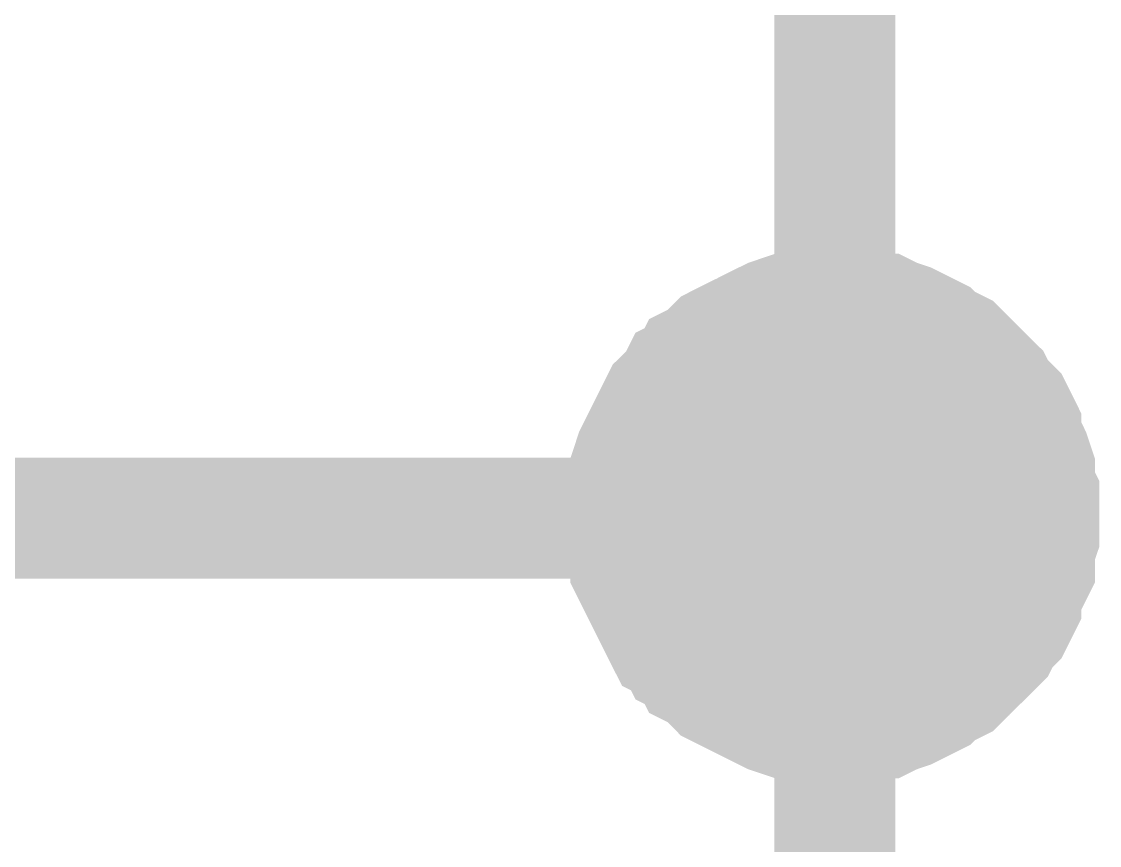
# Model space of a CAD drawing. Header units: millimetres. Extents: x 0 to 394, y 0 to 282.
# Drawn here: x 202.72 to 205.389, y 144.259 to 146.3 of the extents above; entities that cross this region are included whole.
import ezdxf

# ---------------------------------------------------------------- set-up
doc = ezdxf.new("R2010")
doc.units = ezdxf.units.MM
doc.layers.add('Sheet', color=255, linetype='Continuous')

msp = doc.modelspace()

# ---------------------------------------------------------------- linework, layer by layer
at = {"layer": 'Sheet'}
for points, const_width in [([(200.3203, 145.0693), (204.7339, 145.0693), (204.7339, 147.6187)], 0.2997), ([(204.2173, 145.0693), (204.2173, 145.0917), (204.2173, 145.1254), (204.2285, 145.1479), (204.2285, 145.1703), (204.2285, 145.1928), (204.2397, 145.2265), (204.251, 145.249), (204.2622, 145.2714), (204.2734, 145.2939), (204.2847, 145.3164), (204.2959, 145.3388), (204.3071, 145.3613), (204.3184, 145.3725), (204.3408, 145.395), (204.352, 145.4174), (204.3745, 145.4287), (204.3857, 145.4511), (204.4082, 145.4624), (204.4307, 145.4848), (204.4419, 145.496), (204.4643, 145.5073), (204.4868, 145.5185), (204.5093, 145.5297), (204.5317, 145.541), (204.5542, 145.5522), (204.5767, 145.5634), (204.6103, 145.5747), (204.6328, 145.5747), (204.6553, 145.5747), (204.6777, 145.5859), (204.7114, 145.5859), (204.7339, 145.5859)], 0.2997), ([(204.2173, 145.0693), (204.2173, 145.0917), (204.2173, 145.1254), (204.2285, 145.1479), (204.2285, 145.1703), (204.2285, 145.1928), (204.2397, 145.2265), (204.251, 145.249), (204.2622, 145.2714), (204.2734, 145.2939), (204.2847, 145.3164), (204.2959, 145.3388), (204.3071, 145.3613), (204.3184, 145.3725), (204.3408, 145.395), (204.352, 145.4174), (204.3745, 145.4287), (204.3857, 145.4511), (204.4082, 145.4624), (204.4307, 145.4848), (204.4419, 145.496), (204.4643, 145.5073), (204.4868, 145.5185), (204.5093, 145.5297), (204.5317, 145.541), (204.5542, 145.5522), (204.5767, 145.5634), (204.6103, 145.5747), (204.6328, 145.5747), (204.6553, 145.5747), (204.6777, 145.5859), (204.7114, 145.5859), (204.7339, 145.5859)], 0.2997), ([(204.2173, 145.0693), (204.2173, 145.0917), (204.2173, 145.1254), (204.2285, 145.1479), (204.2285, 145.1703), (204.2285, 145.1928), (204.2397, 145.2265), (204.251, 145.249), (204.2622, 145.2714), (204.2734, 145.2939), (204.2847, 145.3164), (204.2959, 145.3388), (204.3071, 145.3613), (204.3184, 145.3725), (204.3408, 145.395), (204.352, 145.4174), (204.3745, 145.4287), (204.3857, 145.4511), (204.4082, 145.4624), (204.4307, 145.4848), (204.4419, 145.496), (204.4643, 145.5073), (204.4868, 145.5185), (204.5093, 145.5297), (204.5317, 145.541), (204.5542, 145.5522), (204.5767, 145.5634), (204.6103, 145.5747), (204.6328, 145.5747), (204.6553, 145.5747), (204.6777, 145.5859), (204.7114, 145.5859), (204.7339, 145.5859)], 0.2997), ([(204.2173, 145.0693), (204.2173, 145.0917), (204.2173, 145.1254), (204.2285, 145.1479), (204.2285, 145.1703), (204.2285, 145.1928), (204.2397, 145.2265), (204.251, 145.249), (204.2622, 145.2714), (204.2734, 145.2939), (204.2847, 145.3164), (204.2959, 145.3388), (204.3071, 145.3613), (204.3184, 145.3725), (204.3408, 145.395), (204.352, 145.4174), (204.3745, 145.4287), (204.3857, 145.4511), (204.4082, 145.4624), (204.4307, 145.4848), (204.4419, 145.496), (204.4643, 145.5073), (204.4868, 145.5185), (204.5093, 145.5297), (204.5317, 145.541), (204.5542, 145.5522), (204.5767, 145.5634), (204.6103, 145.5747), (204.6328, 145.5747), (204.6553, 145.5747), (204.6777, 145.5859), (204.7114, 145.5859), (204.7339, 145.5859)], 0.2997), ([(204.7339, 145.5859), (204.7339, 145.5859)], 0.2997), ([(204.7339, 145.5859), (204.7563, 145.5859), (204.79, 145.5859), (204.8125, 145.5747), (204.835, 145.5747), (204.8574, 145.5747), (204.8799, 145.5634), (204.9136, 145.5522), (204.936, 145.541), (204.9585, 145.5297), (204.981, 145.5185), (204.9922, 145.5073), (205.0146, 145.496), (205.0371, 145.4848), (205.0596, 145.4624), (205.0708, 145.4511), (205.0933, 145.4287), (205.1045, 145.4174), (205.127, 145.395), (205.1382, 145.3725), (205.1494, 145.3613), (205.1719, 145.3388), (205.1831, 145.3164), (205.1943, 145.2939), (205.1943, 145.2714), (205.2056, 145.249), (205.2168, 145.2265), (205.228, 145.1928), (205.228, 145.1703), (205.228, 145.1479), (205.2393, 145.1254), (205.2393, 145.0917), (205.2393, 145.0693)], 0.2997), ([(204.7339, 145.5859), (204.7339, 145.5859)], 0.2997), ([(204.7339, 145.5859), (204.7563, 145.5859), (204.79, 145.5859), (204.8125, 145.5747), (204.835, 145.5747), (204.8574, 145.5747), (204.8799, 145.5634), (204.9136, 145.5522), (204.936, 145.541), (204.9585, 145.5297), (204.981, 145.5185), (204.9922, 145.5073), (205.0146, 145.496), (205.0371, 145.4848), (205.0596, 145.4624), (205.0708, 145.4511), (205.0933, 145.4287), (205.1045, 145.4174), (205.127, 145.395), (205.1382, 145.3725), (205.1494, 145.3613), (205.1719, 145.3388), (205.1831, 145.3164), (205.1943, 145.2939), (205.1943, 145.2714), (205.2056, 145.249), (205.2168, 145.2265), (205.228, 145.1928), (205.228, 145.1703), (205.228, 145.1479), (205.2393, 145.1254), (205.2393, 145.0917), (205.2393, 145.0693)], 0.2997), ([(204.7339, 145.5859), (204.7339, 145.5859)], 0.2997), ([(204.7339, 145.5859), (204.7563, 145.5859), (204.79, 145.5859), (204.8125, 145.5747), (204.835, 145.5747), (204.8574, 145.5747), (204.8799, 145.5634), (204.9136, 145.5522), (204.936, 145.541), (204.9585, 145.5297), (204.981, 145.5185), (204.9922, 145.5073), (205.0146, 145.496), (205.0371, 145.4848), (205.0596, 145.4624), (205.0708, 145.4511), (205.0933, 145.4287), (205.1045, 145.4174), (205.127, 145.395), (205.1382, 145.3725), (205.1494, 145.3613), (205.1719, 145.3388), (205.1831, 145.3164), (205.1943, 145.2939), (205.1943, 145.2714), (205.2056, 145.249), (205.2168, 145.2265), (205.228, 145.1928), (205.228, 145.1703), (205.228, 145.1479), (205.2393, 145.1254), (205.2393, 145.0917), (205.2393, 145.0693)], 0.2997), ([(204.7339, 145.5859), (204.7339, 145.5859)], 0.2997), ([(204.7339, 145.5859), (204.7563, 145.5859), (204.79, 145.5859), (204.8125, 145.5747), (204.835, 145.5747), (204.8574, 145.5747), (204.8799, 145.5634), (204.9136, 145.5522), (204.936, 145.541), (204.9585, 145.5297), (204.981, 145.5185), (204.9922, 145.5073), (205.0146, 145.496), (205.0371, 145.4848), (205.0596, 145.4624), (205.0708, 145.4511), (205.0933, 145.4287), (205.1045, 145.4174), (205.127, 145.395), (205.1382, 145.3725), (205.1494, 145.3613), (205.1719, 145.3388), (205.1831, 145.3164), (205.1943, 145.2939), (205.1943, 145.2714), (205.2056, 145.249), (205.2168, 145.2265), (205.228, 145.1928), (205.228, 145.1703), (205.228, 145.1479), (205.2393, 145.1254), (205.2393, 145.0917), (205.2393, 145.0693)], 0.2997), ([(204.2173, 145.0693), (204.2173, 145.0917), (204.2173, 145.1254), (204.2285, 145.1479), (204.2285, 145.1703), (204.2285, 145.1928), (204.2397, 145.2265), (204.251, 145.249), (204.2622, 145.2714), (204.2734, 145.2939), (204.2847, 145.3164), (204.2959, 145.3388), (204.3071, 145.3613), (204.3184, 145.3725), (204.3408, 145.395), (204.352, 145.4174), (204.3745, 145.4287), (204.3857, 145.4511), (204.4082, 145.4624), (204.4307, 145.4848), (204.4419, 145.496), (204.4643, 145.5073), (204.4868, 145.5185), (204.5093, 145.5297), (204.5317, 145.541), (204.5542, 145.5522), (204.5767, 145.5634), (204.6103, 145.5747), (204.6328, 145.5747), (204.6553, 145.5747), (204.6777, 145.5859), (204.7114, 145.5859), (204.7339, 145.5859)], 0.0991), ([(204.2173, 145.0693), (204.2173, 145.0917), (204.2173, 145.1254), (204.2285, 145.1479), (204.2285, 145.1703), (204.2285, 145.1928), (204.2397, 145.2265), (204.251, 145.249), (204.2622, 145.2714), (204.2734, 145.2939), (204.2847, 145.3164), (204.2959, 145.3388), (204.3071, 145.3613), (204.3184, 145.3725), (204.3408, 145.395), (204.352, 145.4174), (204.3745, 145.4287), (204.3857, 145.4511), (204.4082, 145.4624), (204.4307, 145.4848), (204.4419, 145.496), (204.4643, 145.5073), (204.4868, 145.5185), (204.5093, 145.5297), (204.5317, 145.541), (204.5542, 145.5522), (204.5767, 145.5634), (204.6103, 145.5747), (204.6328, 145.5747), (204.6553, 145.5747), (204.6777, 145.5859), (204.7114, 145.5859), (204.7339, 145.5859)], 0.0991), ([(204.2173, 145.0693), (204.2173, 145.0917), (204.2173, 145.1254), (204.2285, 145.1479), (204.2285, 145.1703), (204.2285, 145.1928), (204.2397, 145.2265), (204.251, 145.249), (204.2622, 145.2714), (204.2734, 145.2939), (204.2847, 145.3164), (204.2959, 145.3388), (204.3071, 145.3613), (204.3184, 145.3725), (204.3408, 145.395), (204.352, 145.4174), (204.3745, 145.4287), (204.3857, 145.4511), (204.4082, 145.4624), (204.4307, 145.4848), (204.4419, 145.496), (204.4643, 145.5073), (204.4868, 145.5185), (204.5093, 145.5297), (204.5317, 145.541), (204.5542, 145.5522), (204.5767, 145.5634), (204.6103, 145.5747), (204.6328, 145.5747), (204.6553, 145.5747), (204.6777, 145.5859), (204.7114, 145.5859), (204.7339, 145.5859)], 0.0991), ([(204.2173, 145.0693), (204.2173, 145.0917), (204.2173, 145.1254), (204.2285, 145.1479), (204.2285, 145.1703), (204.2285, 145.1928), (204.2397, 145.2265), (204.251, 145.249), (204.2622, 145.2714), (204.2734, 145.2939), (204.2847, 145.3164), (204.2959, 145.3388), (204.3071, 145.3613), (204.3184, 145.3725), (204.3408, 145.395), (204.352, 145.4174), (204.3745, 145.4287), (204.3857, 145.4511), (204.4082, 145.4624), (204.4307, 145.4848), (204.4419, 145.496), (204.4643, 145.5073), (204.4868, 145.5185), (204.5093, 145.5297), (204.5317, 145.541), (204.5542, 145.5522), (204.5767, 145.5634), (204.6103, 145.5747), (204.6328, 145.5747), (204.6553, 145.5747), (204.6777, 145.5859), (204.7114, 145.5859), (204.7339, 145.5859)], 0.0991), ([(204.7339, 145.5859), (204.7339, 145.5859)], 0.0991), ([(204.7339, 145.5859), (204.7563, 145.5859), (204.79, 145.5859), (204.8125, 145.5747), (204.835, 145.5747), (204.8574, 145.5747), (204.8799, 145.5634), (204.9136, 145.5522), (204.936, 145.541), (204.9585, 145.5297), (204.981, 145.5185), (204.9922, 145.5073), (205.0146, 145.496), (205.0371, 145.4848), (205.0596, 145.4624), (205.0708, 145.4511), (205.0933, 145.4287), (205.1045, 145.4174), (205.127, 145.395), (205.1382, 145.3725), (205.1494, 145.3613), (205.1719, 145.3388), (205.1831, 145.3164), (205.1943, 145.2939), (205.1943, 145.2714), (205.2056, 145.249), (205.2168, 145.2265), (205.228, 145.1928), (205.228, 145.1703), (205.228, 145.1479), (205.2393, 145.1254), (205.2393, 145.0917), (205.2393, 145.0693)], 0.0991), ([(204.7339, 145.5859), (204.7339, 145.5859)], 0.0991), ([(204.7339, 145.5859), (204.7563, 145.5859), (204.79, 145.5859), (204.8125, 145.5747), (204.835, 145.5747), (204.8574, 145.5747), (204.8799, 145.5634), (204.9136, 145.5522), (204.936, 145.541), (204.9585, 145.5297), (204.981, 145.5185), (204.9922, 145.5073), (205.0146, 145.496), (205.0371, 145.4848), (205.0596, 145.4624), (205.0708, 145.4511), (205.0933, 145.4287), (205.1045, 145.4174), (205.127, 145.395), (205.1382, 145.3725), (205.1494, 145.3613), (205.1719, 145.3388), (205.1831, 145.3164), (205.1943, 145.2939), (205.1943, 145.2714), (205.2056, 145.249), (205.2168, 145.2265), (205.228, 145.1928), (205.228, 145.1703), (205.228, 145.1479), (205.2393, 145.1254), (205.2393, 145.0917), (205.2393, 145.0693)], 0.0991), ([(204.7339, 145.5859), (204.7339, 145.5859)], 0.0991), ([(204.7339, 145.5859), (204.7563, 145.5859), (204.79, 145.5859), (204.8125, 145.5747), (204.835, 145.5747), (204.8574, 145.5747), (204.8799, 145.5634), (204.9136, 145.5522), (204.936, 145.541), (204.9585, 145.5297), (204.981, 145.5185), (204.9922, 145.5073), (205.0146, 145.496), (205.0371, 145.4848), (205.0596, 145.4624), (205.0708, 145.4511), (205.0933, 145.4287), (205.1045, 145.4174), (205.127, 145.395), (205.1382, 145.3725), (205.1494, 145.3613), (205.1719, 145.3388), (205.1831, 145.3164), (205.1943, 145.2939), (205.1943, 145.2714), (205.2056, 145.249), (205.2168, 145.2265), (205.228, 145.1928), (205.228, 145.1703), (205.228, 145.1479), (205.2393, 145.1254), (205.2393, 145.0917), (205.2393, 145.0693)], 0.0991), ([(204.7339, 145.5859), (204.7339, 145.5859)], 0.0991), ([(204.7339, 145.5859), (204.7563, 145.5859), (204.79, 145.5859), (204.8125, 145.5747), (204.835, 145.5747), (204.8574, 145.5747), (204.8799, 145.5634), (204.9136, 145.5522), (204.936, 145.541), (204.9585, 145.5297), (204.981, 145.5185), (204.9922, 145.5073), (205.0146, 145.496), (205.0371, 145.4848), (205.0596, 145.4624), (205.0708, 145.4511), (205.0933, 145.4287), (205.1045, 145.4174), (205.127, 145.395), (205.1382, 145.3725), (205.1494, 145.3613), (205.1719, 145.3388), (205.1831, 145.3164), (205.1943, 145.2939), (205.1943, 145.2714), (205.2056, 145.249), (205.2168, 145.2265), (205.228, 145.1928), (205.228, 145.1703), (205.228, 145.1479), (205.2393, 145.1254), (205.2393, 145.0917), (205.2393, 145.0693)], 0.0991), ([(200.3203, 142.5311), (204.7339, 142.5311), (204.7339, 145.0693)], 0.2997), ([(204.7339, 144.5639), (204.7114, 144.5639), (204.6777, 144.5639), (204.6553, 144.5751), (204.6328, 144.5751), (204.6103, 144.5751), (204.5767, 144.5863), (204.5542, 144.5976), (204.5317, 144.6088), (204.5093, 144.62), (204.4868, 144.6313), (204.4643, 144.6425), (204.4419, 144.6537), (204.4307, 144.665), (204.4082, 144.6874), (204.3857, 144.6987), (204.3745, 144.7211), (204.352, 144.7323), (204.3408, 144.7548), (204.3184, 144.766), (204.3071, 144.7885), (204.2959, 144.811), (204.2847, 144.8334), (204.2734, 144.8559), (204.2622, 144.8783), (204.251, 144.9008), (204.2397, 144.9233), (204.2285, 144.9457), (204.2285, 144.9682), (204.2285, 144.9907), (204.2173, 145.0243), (204.2173, 145.0468), (204.2173, 145.0693)], 0.2997), ([(204.2173, 145.0693), (204.2173, 145.0693)], 0.2997), ([(204.7339, 144.5639), (204.7114, 144.5639), (204.6777, 144.5639), (204.6553, 144.5751), (204.6328, 144.5751), (204.6103, 144.5751), (204.5767, 144.5863), (204.5542, 144.5976), (204.5317, 144.6088), (204.5093, 144.62), (204.4868, 144.6313), (204.4643, 144.6425), (204.4419, 144.6537), (204.4307, 144.665), (204.4082, 144.6874), (204.3857, 144.6987), (204.3745, 144.7211), (204.352, 144.7323), (204.3408, 144.7548), (204.3184, 144.766), (204.3071, 144.7885), (204.2959, 144.811), (204.2847, 144.8334), (204.2734, 144.8559), (204.2622, 144.8783), (204.251, 144.9008), (204.2397, 144.9233), (204.2285, 144.9457), (204.2285, 144.9682), (204.2285, 144.9907), (204.2173, 145.0243), (204.2173, 145.0468), (204.2173, 145.0693)], 0.2997), ([(204.2173, 145.0693), (204.2173, 145.0693)], 0.2997), ([(204.7339, 144.5639), (204.7114, 144.5639), (204.6777, 144.5639), (204.6553, 144.5751), (204.6328, 144.5751), (204.6103, 144.5751), (204.5767, 144.5863), (204.5542, 144.5976), (204.5317, 144.6088), (204.5093, 144.62), (204.4868, 144.6313), (204.4643, 144.6425), (204.4419, 144.6537), (204.4307, 144.665), (204.4082, 144.6874), (204.3857, 144.6987), (204.3745, 144.7211), (204.352, 144.7323), (204.3408, 144.7548), (204.3184, 144.766), (204.3071, 144.7885), (204.2959, 144.811), (204.2847, 144.8334), (204.2734, 144.8559), (204.2622, 144.8783), (204.251, 144.9008), (204.2397, 144.9233), (204.2285, 144.9457), (204.2285, 144.9682), (204.2285, 144.9907), (204.2173, 145.0243), (204.2173, 145.0468), (204.2173, 145.0693)], 0.2997), ([(204.2173, 145.0693), (204.2173, 145.0693)], 0.2997), ([(204.7339, 144.5639), (204.7114, 144.5639), (204.6777, 144.5639), (204.6553, 144.5751), (204.6328, 144.5751), (204.6103, 144.5751), (204.5767, 144.5863), (204.5542, 144.5976), (204.5317, 144.6088), (204.5093, 144.62), (204.4868, 144.6313), (204.4643, 144.6425), (204.4419, 144.6537), (204.4307, 144.665), (204.4082, 144.6874), (204.3857, 144.6987), (204.3745, 144.7211), (204.352, 144.7323), (204.3408, 144.7548), (204.3184, 144.766), (204.3071, 144.7885), (204.2959, 144.811), (204.2847, 144.8334), (204.2734, 144.8559), (204.2622, 144.8783), (204.251, 144.9008), (204.2397, 144.9233), (204.2285, 144.9457), (204.2285, 144.9682), (204.2285, 144.9907), (204.2173, 145.0243), (204.2173, 145.0468), (204.2173, 145.0693)], 0.2997), ([(204.2173, 145.0693), (204.2173, 145.0693)], 0.2997), ([(205.2393, 145.0693), (205.2393, 145.0468), (205.2393, 145.0243), (205.228, 144.9907), (205.228, 144.9682), (205.228, 144.9457), (205.2168, 144.9233), (205.2056, 144.9008), (205.1943, 144.8783), (205.1943, 144.8559), (205.1831, 144.8334), (205.1719, 144.811), (205.1494, 144.7885), (205.1382, 144.766), (205.127, 144.7548), (205.1045, 144.7323), (205.0933, 144.7211), (205.0708, 144.6987), (205.0596, 144.6874), (205.0371, 144.665), (205.0146, 144.6537), (204.9922, 144.6425), (204.981, 144.6313), (204.9585, 144.62), (204.936, 144.6088), (204.9136, 144.5976), (204.8799, 144.5863), (204.8574, 144.5751), (204.835, 144.5751), (204.8125, 144.5751), (204.79, 144.5639), (204.7563, 144.5639), (204.7339, 144.5639)], 0.2997), ([(205.2393, 145.0693), (205.2393, 145.0468), (205.2393, 145.0243), (205.228, 144.9907), (205.228, 144.9682), (205.228, 144.9457), (205.2168, 144.9233), (205.2056, 144.9008), (205.1943, 144.8783), (205.1943, 144.8559), (205.1831, 144.8334), (205.1719, 144.811), (205.1494, 144.7885), (205.1382, 144.766), (205.127, 144.7548), (205.1045, 144.7323), (205.0933, 144.7211), (205.0708, 144.6987), (205.0596, 144.6874), (205.0371, 144.665), (205.0146, 144.6537), (204.9922, 144.6425), (204.981, 144.6313), (204.9585, 144.62), (204.936, 144.6088), (204.9136, 144.5976), (204.8799, 144.5863), (204.8574, 144.5751), (204.835, 144.5751), (204.8125, 144.5751), (204.79, 144.5639), (204.7563, 144.5639), (204.7339, 144.5639)], 0.2997), ([(205.2393, 145.0693), (205.2393, 145.0468), (205.2393, 145.0243), (205.228, 144.9907), (205.228, 144.9682), (205.228, 144.9457), (205.2168, 144.9233), (205.2056, 144.9008), (205.1943, 144.8783), (205.1943, 144.8559), (205.1831, 144.8334), (205.1719, 144.811), (205.1494, 144.7885), (205.1382, 144.766), (205.127, 144.7548), (205.1045, 144.7323), (205.0933, 144.7211), (205.0708, 144.6987), (205.0596, 144.6874), (205.0371, 144.665), (205.0146, 144.6537), (204.9922, 144.6425), (204.981, 144.6313), (204.9585, 144.62), (204.936, 144.6088), (204.9136, 144.5976), (204.8799, 144.5863), (204.8574, 144.5751), (204.835, 144.5751), (204.8125, 144.5751), (204.79, 144.5639), (204.7563, 144.5639), (204.7339, 144.5639)], 0.2997), ([(205.2393, 145.0693), (205.2393, 145.0468), (205.2393, 145.0243), (205.228, 144.9907), (205.228, 144.9682), (205.228, 144.9457), (205.2168, 144.9233), (205.2056, 144.9008), (205.1943, 144.8783), (205.1943, 144.8559), (205.1831, 144.8334), (205.1719, 144.811), (205.1494, 144.7885), (205.1382, 144.766), (205.127, 144.7548), (205.1045, 144.7323), (205.0933, 144.7211), (205.0708, 144.6987), (205.0596, 144.6874), (205.0371, 144.665), (205.0146, 144.6537), (204.9922, 144.6425), (204.981, 144.6313), (204.9585, 144.62), (204.936, 144.6088), (204.9136, 144.5976), (204.8799, 144.5863), (204.8574, 144.5751), (204.835, 144.5751), (204.8125, 144.5751), (204.79, 144.5639), (204.7563, 144.5639), (204.7339, 144.5639)], 0.2997), ([(205.2393, 145.0693), (205.2393, 145.0693), (205.2393, 145.0693), (205.2393, 145.0693), (205.2393, 145.0693), (205.2393, 145.0693), (205.2393, 145.0693), (205.2393, 145.0693), (205.2393, 145.0693), (205.2393, 145.0693), (205.2393, 145.0693), (205.2393, 145.0693), (205.2393, 145.0693), (205.2393, 145.0693), (205.2393, 145.0693), (205.2393, 145.0693), (205.2393, 145.0693), (205.2393, 145.0693), (205.2393, 145.0693), (205.2393, 145.0693), (205.2393, 145.0693), (205.2393, 145.0693), (205.2393, 145.0693), (205.2393, 145.0693), (205.2393, 145.0693), (205.2393, 145.0693), (205.2393, 145.0693), (205.2393, 145.0693), (205.2393, 145.0693), (205.2393, 145.0693), (205.2393, 145.0693), (205.2393, 145.0693), (205.2393, 145.0693)], 0.2997), ([(205.2393, 145.0693), (205.2393, 145.0693)], 0.2997), ([(205.2393, 145.0693), (205.2393, 145.0693), (205.2393, 145.0693), (205.2393, 145.0693), (205.2393, 145.0693), (205.2393, 145.0693), (205.2393, 145.0693), (205.2393, 145.0693), (205.2393, 145.0693), (205.2393, 145.0693), (205.2393, 145.0693), (205.2393, 145.0693), (205.2393, 145.0693), (205.2393, 145.0693), (205.2393, 145.0693), (205.2393, 145.0693), (205.2393, 145.0693), (205.2393, 145.0693), (205.2393, 145.0693), (205.2393, 145.0693), (205.2393, 145.0693), (205.2393, 145.0693), (205.2393, 145.0693), (205.2393, 145.0693), (205.2393, 145.0693), (205.2393, 145.0693), (205.2393, 145.0693), (205.2393, 145.0693), (205.2393, 145.0693), (205.2393, 145.0693), (205.2393, 145.0693), (205.2393, 145.0693), (205.2393, 145.0693)], 0.2997), ([(205.2393, 145.0693), (205.2393, 145.0693)], 0.2997), ([(205.2393, 145.0693), (205.2393, 145.0693), (205.2393, 145.0693), (205.2393, 145.0693), (205.2393, 145.0693), (205.2393, 145.0693), (205.2393, 145.0693), (205.2393, 145.0693), (205.2393, 145.0693), (205.2393, 145.0693), (205.2393, 145.0693), (205.2393, 145.0693), (205.2393, 145.0693), (205.2393, 145.0693), (205.2393, 145.0693), (205.2393, 145.0693), (205.2393, 145.0693), (205.2393, 145.0693), (205.2393, 145.0693), (205.2393, 145.0693), (205.2393, 145.0693), (205.2393, 145.0693), (205.2393, 145.0693), (205.2393, 145.0693), (205.2393, 145.0693), (205.2393, 145.0693), (205.2393, 145.0693), (205.2393, 145.0693), (205.2393, 145.0693), (205.2393, 145.0693), (205.2393, 145.0693), (205.2393, 145.0693), (205.2393, 145.0693)], 0.2997), ([(205.2393, 145.0693), (205.2393, 145.0693)], 0.2997), ([(205.2393, 145.0693), (205.2393, 145.0693), (205.2393, 145.0693), (205.2393, 145.0693), (205.2393, 145.0693), (205.2393, 145.0693), (205.2393, 145.0693), (205.2393, 145.0693), (205.2393, 145.0693), (205.2393, 145.0693), (205.2393, 145.0693), (205.2393, 145.0693), (205.2393, 145.0693), (205.2393, 145.0693), (205.2393, 145.0693), (205.2393, 145.0693), (205.2393, 145.0693), (205.2393, 145.0693), (205.2393, 145.0693), (205.2393, 145.0693), (205.2393, 145.0693), (205.2393, 145.0693), (205.2393, 145.0693), (205.2393, 145.0693), (205.2393, 145.0693), (205.2393, 145.0693), (205.2393, 145.0693), (205.2393, 145.0693), (205.2393, 145.0693), (205.2393, 145.0693), (205.2393, 145.0693), (205.2393, 145.0693), (205.2393, 145.0693)], 0.2997), ([(205.2393, 145.0693), (205.2393, 145.0693)], 0.2997), ([(204.7339, 144.5639), (204.7114, 144.5639), (204.6777, 144.5639), (204.6553, 144.5751), (204.6328, 144.5751), (204.6103, 144.5751), (204.5767, 144.5863), (204.5542, 144.5976), (204.5317, 144.6088), (204.5093, 144.62), (204.4868, 144.6313), (204.4643, 144.6425), (204.4419, 144.6537), (204.4307, 144.665), (204.4082, 144.6874), (204.3857, 144.6987), (204.3745, 144.7211), (204.352, 144.7323), (204.3408, 144.7548), (204.3184, 144.766), (204.3071, 144.7885), (204.2959, 144.811), (204.2847, 144.8334), (204.2734, 144.8559), (204.2622, 144.8783), (204.251, 144.9008), (204.2397, 144.9233), (204.2285, 144.9457), (204.2285, 144.9682), (204.2285, 144.9907), (204.2173, 145.0243), (204.2173, 145.0468), (204.2173, 145.0693)], 0.0991), ([(204.2173, 145.0693), (204.2173, 145.0693)], 0.0991), ([(204.7339, 144.5639), (204.7114, 144.5639), (204.6777, 144.5639), (204.6553, 144.5751), (204.6328, 144.5751), (204.6103, 144.5751), (204.5767, 144.5863), (204.5542, 144.5976), (204.5317, 144.6088), (204.5093, 144.62), (204.4868, 144.6313), (204.4643, 144.6425), (204.4419, 144.6537), (204.4307, 144.665), (204.4082, 144.6874), (204.3857, 144.6987), (204.3745, 144.7211), (204.352, 144.7323), (204.3408, 144.7548), (204.3184, 144.766), (204.3071, 144.7885), (204.2959, 144.811), (204.2847, 144.8334), (204.2734, 144.8559), (204.2622, 144.8783), (204.251, 144.9008), (204.2397, 144.9233), (204.2285, 144.9457), (204.2285, 144.9682), (204.2285, 144.9907), (204.2173, 145.0243), (204.2173, 145.0468), (204.2173, 145.0693)], 0.0991), ([(204.2173, 145.0693), (204.2173, 145.0693)], 0.0991), ([(204.7339, 144.5639), (204.7114, 144.5639), (204.6777, 144.5639), (204.6553, 144.5751), (204.6328, 144.5751), (204.6103, 144.5751), (204.5767, 144.5863), (204.5542, 144.5976), (204.5317, 144.6088), (204.5093, 144.62), (204.4868, 144.6313), (204.4643, 144.6425), (204.4419, 144.6537), (204.4307, 144.665), (204.4082, 144.6874), (204.3857, 144.6987), (204.3745, 144.7211), (204.352, 144.7323), (204.3408, 144.7548), (204.3184, 144.766), (204.3071, 144.7885), (204.2959, 144.811), (204.2847, 144.8334), (204.2734, 144.8559), (204.2622, 144.8783), (204.251, 144.9008), (204.2397, 144.9233), (204.2285, 144.9457), (204.2285, 144.9682), (204.2285, 144.9907), (204.2173, 145.0243), (204.2173, 145.0468), (204.2173, 145.0693)], 0.0991), ([(204.2173, 145.0693), (204.2173, 145.0693)], 0.0991), ([(204.7339, 144.5639), (204.7114, 144.5639), (204.6777, 144.5639), (204.6553, 144.5751), (204.6328, 144.5751), (204.6103, 144.5751), (204.5767, 144.5863), (204.5542, 144.5976), (204.5317, 144.6088), (204.5093, 144.62), (204.4868, 144.6313), (204.4643, 144.6425), (204.4419, 144.6537), (204.4307, 144.665), (204.4082, 144.6874), (204.3857, 144.6987), (204.3745, 144.7211), (204.352, 144.7323), (204.3408, 144.7548), (204.3184, 144.766), (204.3071, 144.7885), (204.2959, 144.811), (204.2847, 144.8334), (204.2734, 144.8559), (204.2622, 144.8783), (204.251, 144.9008), (204.2397, 144.9233), (204.2285, 144.9457), (204.2285, 144.9682), (204.2285, 144.9907), (204.2173, 145.0243), (204.2173, 145.0468), (204.2173, 145.0693)], 0.0991), ([(204.2173, 145.0693), (204.2173, 145.0693)], 0.0991), ([(205.2393, 145.0693), (205.2393, 145.0468), (205.2393, 145.0243), (205.228, 144.9907), (205.228, 144.9682), (205.228, 144.9457), (205.2168, 144.9233), (205.2056, 144.9008), (205.1943, 144.8783), (205.1943, 144.8559), (205.1831, 144.8334), (205.1719, 144.811), (205.1494, 144.7885), (205.1382, 144.766), (205.127, 144.7548), (205.1045, 144.7323), (205.0933, 144.7211), (205.0708, 144.6987), (205.0596, 144.6874), (205.0371, 144.665), (205.0146, 144.6537), (204.9922, 144.6425), (204.981, 144.6313), (204.9585, 144.62), (204.936, 144.6088), (204.9136, 144.5976), (204.8799, 144.5863), (204.8574, 144.5751), (204.835, 144.5751), (204.8125, 144.5751), (204.79, 144.5639), (204.7563, 144.5639), (204.7339, 144.5639)], 0.0991), ([(205.2393, 145.0693), (205.2393, 145.0468), (205.2393, 145.0243), (205.228, 144.9907), (205.228, 144.9682), (205.228, 144.9457), (205.2168, 144.9233), (205.2056, 144.9008), (205.1943, 144.8783), (205.1943, 144.8559), (205.1831, 144.8334), (205.1719, 144.811), (205.1494, 144.7885), (205.1382, 144.766), (205.127, 144.7548), (205.1045, 144.7323), (205.0933, 144.7211), (205.0708, 144.6987), (205.0596, 144.6874), (205.0371, 144.665), (205.0146, 144.6537), (204.9922, 144.6425), (204.981, 144.6313), (204.9585, 144.62), (204.936, 144.6088), (204.9136, 144.5976), (204.8799, 144.5863), (204.8574, 144.5751), (204.835, 144.5751), (204.8125, 144.5751), (204.79, 144.5639), (204.7563, 144.5639), (204.7339, 144.5639)], 0.0991), ([(205.2393, 145.0693), (205.2393, 145.0468), (205.2393, 145.0243), (205.228, 144.9907), (205.228, 144.9682), (205.228, 144.9457), (205.2168, 144.9233), (205.2056, 144.9008), (205.1943, 144.8783), (205.1943, 144.8559), (205.1831, 144.8334), (205.1719, 144.811), (205.1494, 144.7885), (205.1382, 144.766), (205.127, 144.7548), (205.1045, 144.7323), (205.0933, 144.7211), (205.0708, 144.6987), (205.0596, 144.6874), (205.0371, 144.665), (205.0146, 144.6537), (204.9922, 144.6425), (204.981, 144.6313), (204.9585, 144.62), (204.936, 144.6088), (204.9136, 144.5976), (204.8799, 144.5863), (204.8574, 144.5751), (204.835, 144.5751), (204.8125, 144.5751), (204.79, 144.5639), (204.7563, 144.5639), (204.7339, 144.5639)], 0.0991), ([(205.2393, 145.0693), (205.2393, 145.0468), (205.2393, 145.0243), (205.228, 144.9907), (205.228, 144.9682), (205.228, 144.9457), (205.2168, 144.9233), (205.2056, 144.9008), (205.1943, 144.8783), (205.1943, 144.8559), (205.1831, 144.8334), (205.1719, 144.811), (205.1494, 144.7885), (205.1382, 144.766), (205.127, 144.7548), (205.1045, 144.7323), (205.0933, 144.7211), (205.0708, 144.6987), (205.0596, 144.6874), (205.0371, 144.665), (205.0146, 144.6537), (204.9922, 144.6425), (204.981, 144.6313), (204.9585, 144.62), (204.936, 144.6088), (204.9136, 144.5976), (204.8799, 144.5863), (204.8574, 144.5751), (204.835, 144.5751), (204.8125, 144.5751), (204.79, 144.5639), (204.7563, 144.5639), (204.7339, 144.5639)], 0.0991), ([(205.2393, 145.0693), (205.2393, 145.0693), (205.2393, 145.0693), (205.2393, 145.0693), (205.2393, 145.0693), (205.2393, 145.0693), (205.2393, 145.0693), (205.2393, 145.0693), (205.2393, 145.0693), (205.2393, 145.0693), (205.2393, 145.0693), (205.2393, 145.0693), (205.2393, 145.0693), (205.2393, 145.0693), (205.2393, 145.0693), (205.2393, 145.0693), (205.2393, 145.0693), (205.2393, 145.0693), (205.2393, 145.0693), (205.2393, 145.0693), (205.2393, 145.0693), (205.2393, 145.0693), (205.2393, 145.0693), (205.2393, 145.0693), (205.2393, 145.0693), (205.2393, 145.0693), (205.2393, 145.0693), (205.2393, 145.0693), (205.2393, 145.0693), (205.2393, 145.0693), (205.2393, 145.0693), (205.2393, 145.0693), (205.2393, 145.0693)], 0.0991), ([(205.2393, 145.0693), (205.2393, 145.0693)], 0.0991), ([(205.2393, 145.0693), (205.2393, 145.0693), (205.2393, 145.0693), (205.2393, 145.0693), (205.2393, 145.0693), (205.2393, 145.0693), (205.2393, 145.0693), (205.2393, 145.0693), (205.2393, 145.0693), (205.2393, 145.0693), (205.2393, 145.0693), (205.2393, 145.0693), (205.2393, 145.0693), (205.2393, 145.0693), (205.2393, 145.0693), (205.2393, 145.0693), (205.2393, 145.0693), (205.2393, 145.0693), (205.2393, 145.0693), (205.2393, 145.0693), (205.2393, 145.0693), (205.2393, 145.0693), (205.2393, 145.0693), (205.2393, 145.0693), (205.2393, 145.0693), (205.2393, 145.0693), (205.2393, 145.0693), (205.2393, 145.0693), (205.2393, 145.0693), (205.2393, 145.0693), (205.2393, 145.0693), (205.2393, 145.0693), (205.2393, 145.0693)], 0.0991), ([(205.2393, 145.0693), (205.2393, 145.0693)], 0.0991), ([(205.2393, 145.0693), (205.2393, 145.0693), (205.2393, 145.0693), (205.2393, 145.0693), (205.2393, 145.0693), (205.2393, 145.0693), (205.2393, 145.0693), (205.2393, 145.0693), (205.2393, 145.0693), (205.2393, 145.0693), (205.2393, 145.0693), (205.2393, 145.0693), (205.2393, 145.0693), (205.2393, 145.0693), (205.2393, 145.0693), (205.2393, 145.0693), (205.2393, 145.0693), (205.2393, 145.0693), (205.2393, 145.0693), (205.2393, 145.0693), (205.2393, 145.0693), (205.2393, 145.0693), (205.2393, 145.0693), (205.2393, 145.0693), (205.2393, 145.0693), (205.2393, 145.0693), (205.2393, 145.0693), (205.2393, 145.0693), (205.2393, 145.0693), (205.2393, 145.0693), (205.2393, 145.0693), (205.2393, 145.0693), (205.2393, 145.0693)], 0.0991), ([(205.2393, 145.0693), (205.2393, 145.0693)], 0.0991), ([(205.2393, 145.0693), (205.2393, 145.0693), (205.2393, 145.0693), (205.2393, 145.0693), (205.2393, 145.0693), (205.2393, 145.0693), (205.2393, 145.0693), (205.2393, 145.0693), (205.2393, 145.0693), (205.2393, 145.0693), (205.2393, 145.0693), (205.2393, 145.0693), (205.2393, 145.0693), (205.2393, 145.0693), (205.2393, 145.0693), (205.2393, 145.0693), (205.2393, 145.0693), (205.2393, 145.0693), (205.2393, 145.0693), (205.2393, 145.0693), (205.2393, 145.0693), (205.2393, 145.0693), (205.2393, 145.0693), (205.2393, 145.0693), (205.2393, 145.0693), (205.2393, 145.0693), (205.2393, 145.0693), (205.2393, 145.0693), (205.2393, 145.0693), (205.2393, 145.0693), (205.2393, 145.0693), (205.2393, 145.0693), (205.2393, 145.0693)], 0.0991), ([(205.2393, 145.0693), (205.2393, 145.0693)], 0.0991)]:
    msp.add_lwpolyline(points, dxfattribs=dict(at, const_width=const_width))
at = {"layer": 'Sheet', "const_width": 0.508}
msp.add_lwpolyline([(204.47, 145.08, 1), (204.978, 145.08, 1)], format="xyb", close=True, dxfattribs=at)

doc.saveas('drawing.dxf')
